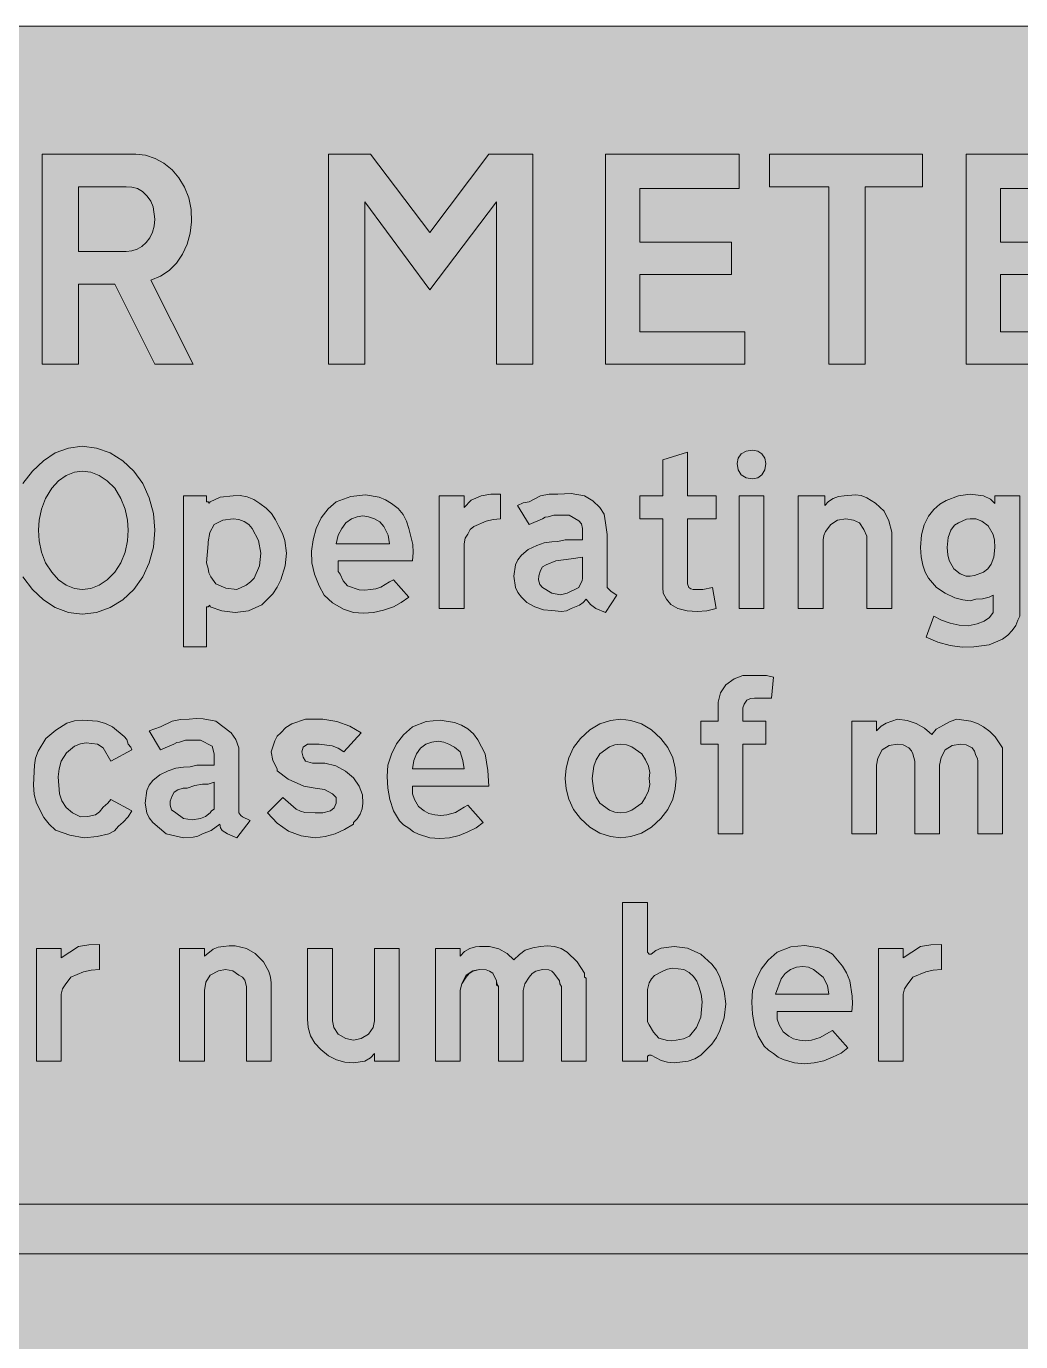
# Model space of a CAD drawing. Header units: metres. Extents: x 10 to 559, y 12 to 260.
# Drawn here: x 117.1 to 210.9, y 135.9 to 259.9 of the extents above; entities that cross this region are included whole.
import ezdxf

# ---------------------------------------------------------------- set-up
doc = ezdxf.new("R2010")
doc.units = ezdxf.units.M
for name, color, linetype, true_color in [('FILL_FIREBRICK_C36B00', 7, 'Continuous', 0xc36b00), ('FILL_WHITE_FFFFFF', 7, 'Continuous', 0xffffff), ('STROKE_WHITE_FFFFFF', 7, 'Continuous', 0xffffff)]:
    doc.layers.add(name, color=color, linetype=linetype, true_color=true_color)

msp = doc.modelspace()

# ---------------------------------------------------------------- hatches: boundary and pattern name
at = {"layer": 'FILL_FIREBRICK_C36B00', "true_color": 0xc36b00}
h = msp.add_hatch(color=7, dxfattribs=at)
h.dxf.hatch_style = 1
h.paths.add_polyline_path([(553.87, 259.79), (555.21, 259.38), (556.42, 258.71), (557.46, 257.76), (558.3, 256.72), (558.92, 255.51), (559.31, 254.17), (559.44, 252.72), (559.44, 18.9), (559.4, 17.71), (559.08, 16.38), (558.41, 15.05), (557.46, 13.86), (556.32, 12.94), (555.08, 12.33), (553.76, 11.99), (552.42, 11.88), (17.46, 11.88), (16.12, 11.99), (14.81, 12.33), (13.56, 12.94), (12.42, 13.86), (11.48, 15.03), (10.8, 16.31), (10.4, 17.63), (10.26, 18.9), (10.26, 252.72), (10.4, 254.07), (10.8, 255.42), (11.48, 256.66), (12.42, 257.76), (13.52, 258.71), (14.76, 259.38), (16.11, 259.79), (17.46, 259.92), (552.42, 259.92), (553.87, 259.79)])
at = {"layer": 'FILL_WHITE_FFFFFF', "true_color": 0xffffff}
h = msp.add_hatch(color=7, dxfattribs=at)
h.dxf.hatch_style = 1
h.paths.add_polyline_path([(127.44, 247.86), (128.37, 247.76), (129.27, 247.47), (130.1, 247.02), (130.86, 246.4), (131.51, 245.64), (132.05, 244.75), (132.44, 243.74), (132.66, 242.64), (132.7, 241.5), (132.58, 240.41), (132.29, 239.38), (131.85, 238.43), (131.28, 237.6), (130.58, 236.89), (129.78, 236.35), (128.88, 235.98), (132.84, 228.06), (129.24, 228.06), (125.46, 235.62), (122.04, 235.62), (122.04, 228.06), (118.62, 228.06), (118.62, 247.86), (127.44, 247.86)])
h.paths.add_polyline_path([(127.07, 238.74), (127.57, 238.9), (128.03, 239.17), (128.43, 239.53), (128.77, 239.98), (129.02, 240.5), (129.18, 241.09), (129.24, 241.74), (129.08, 242.89), (128.86, 243.44), (128.52, 243.9), (128.08, 244.34), (127.6, 244.62), (127.08, 244.76), (126.54, 244.8), (122.04, 244.8), (122.04, 238.68), (126.54, 238.68), (127.07, 238.74)], flags=16)
h = msp.add_hatch(color=7, dxfattribs=at)
h.dxf.hatch_style = 1
h.paths.add_polyline_path([(145.62, 247.86), (149.58, 247.86), (155.16, 240.48), (160.74, 247.86), (164.88, 247.86), (164.88, 228.06), (161.46, 228.06), (161.46, 243.36), (155.16, 235.08), (149.04, 243.36), (149.04, 228.06), (145.62, 228.06), (145.62, 247.86)])
h = msp.add_hatch(color=7, dxfattribs=at)
h.dxf.hatch_style = 1
h.paths.add_polyline_path([(171.72, 247.86), (184.32, 247.86), (184.32, 244.62), (174.96, 244.62), (174.96, 239.58), (183.6, 239.58), (183.6, 236.52), (174.96, 236.52), (174.96, 231.12), (184.86, 231.12), (184.86, 228.06), (171.72, 228.06), (171.72, 247.86)])
h = msp.add_hatch(color=7, dxfattribs=at)
h.dxf.hatch_style = 1
h.paths.add_polyline_path([(201.6, 244.8), (196.2, 244.8), (196.2, 228.06), (192.78, 228.06), (192.78, 244.8), (187.2, 244.8), (187.2, 247.86), (201.6, 247.86), (201.6, 244.8)])
h = msp.add_hatch(color=7, dxfattribs=at)
h.dxf.hatch_style = 1
h.paths.add_polyline_path([(205.74, 247.86), (218.34, 247.86), (218.34, 244.62), (208.98, 244.62), (208.98, 239.58), (217.62, 239.58), (217.62, 236.52), (208.98, 236.52), (208.98, 231.12), (218.88, 231.12), (218.88, 228.06), (205.74, 228.06), (205.74, 247.86)])
h = msp.add_hatch(color=7, dxfattribs=at)
h.dxf.hatch_style = 1
h.paths.add_polyline_path([(125.03, 219.69), (126.22, 218.95), (127.26, 217.98), (128.1, 216.8), (128.72, 215.46), (129.11, 213.98), (129.24, 212.4), (129.11, 210.82), (128.72, 209.34), (128.1, 208), (127.26, 206.82), (126.22, 205.85), (125.03, 205.11), (123.74, 204.64), (122.4, 204.48), (121.09, 204.64), (119.86, 205.11), (118.73, 205.85), (117.72, 206.82), (116.8, 208), (116.19, 209.34), (115.85, 210.82), (115.74, 212.4), (115.85, 213.98), (116.19, 215.46), (116.8, 216.8), (117.72, 217.98), (118.73, 218.95), (119.86, 219.69), (121.09, 220.16), (122.4, 220.32), (123.74, 220.16), (125.03, 219.69)])
h.paths.add_polyline_path([(120.89, 217.58), (120.15, 217.07), (119.52, 216.36), (118.94, 215.39), (118.55, 214.38), (118.33, 213.37), (118.26, 212.4), (118.33, 211.4), (118.55, 210.35), (118.94, 209.34), (119.52, 208.44), (120.15, 207.73), (120.89, 207.23), (121.67, 206.92), (122.4, 206.82), (123.21, 206.92), (124, 207.23), (124.75, 207.73), (125.46, 208.44), (126.04, 209.34), (126.43, 210.35), (126.65, 211.4), (126.72, 212.4), (126.65, 213.37), (126.43, 214.38), (126.04, 215.39), (125.46, 216.36), (124.75, 217.07), (124, 217.58), (123.21, 217.88), (122.4, 217.98), (121.67, 217.88), (120.89, 217.58)], flags=16)
h = msp.add_hatch(color=7, dxfattribs=at)
h.dxf.hatch_style = 1
h.paths.add_polyline_path([(179.59, 207.02), (179.76, 206.88), (180, 206.82), (180.9, 206.82), (181.8, 207), (182.16, 205.02), (181.29, 204.82), (180.36, 204.75), (179.43, 204.82), (178.56, 205.02), (177.88, 205.4), (177.48, 205.92), (177.16, 206.46), (177.12, 207), (177.12, 213.48), (174.96, 213.48), (174.96, 215.64), (177.12, 215.64), (177.12, 219.06), (179.46, 219.78), (179.46, 215.64), (182.16, 215.64), (182.16, 213.48), (179.46, 213.48), (179.46, 207.36), (179.59, 207.02)])
h = msp.add_hatch(color=7, dxfattribs=at)
h.dxf.hatch_style = 1
h.paths.add_polyline_path([(186.74, 218.1), (186.48, 217.64), (186.08, 217.36), (185.58, 217.26), (184.98, 217.36), (184.52, 217.64), (184.24, 218.1), (184.14, 218.7), (184.24, 219.2), (184.52, 219.6), (184.98, 219.86), (185.58, 219.96), (186.08, 219.86), (186.48, 219.6), (186.74, 219.2), (186.84, 218.7), (186.74, 218.1)])
h = msp.add_hatch(color=7, dxfattribs=at)
h.dxf.hatch_style = 1
h.paths.add_polyline_path([(159.07, 215.24), (160.02, 215.64), (160.92, 215.8), (161.82, 215.82), (161.82, 213.48), (161.15, 213.42), (160.49, 213.26), (159.3, 212.76), (158.96, 212.47), (158.76, 212.04), (158.51, 211.66), (158.4, 211.14), (158.4, 205.02), (156.06, 205.02), (156.06, 215.64), (158.4, 215.64), (158.4, 214.56), (159.07, 215.24)])
h = msp.add_hatch(color=7, dxfattribs=at)
h.dxf.hatch_style = 1
h.paths.add_polyline_path([(163.98, 214.99), (164.52, 215.1), (165.6, 215.64), (166.41, 215.8), (167.22, 215.82), (168.48, 215.87), (169.74, 215.64), (170.53, 215.17), (171.18, 214.56), (171.59, 213.91), (171.72, 213.12), (171.88, 212.02), (171.9, 210.78), (171.9, 207.36), (171.9, 207), (172.26, 206.64), (172.8, 206.28), (171.72, 204.66), (170.82, 205.02), (170.3, 205.4), (169.92, 205.92), (169.62, 205.58), (169.27, 205.34), (168.48, 205.02), (168.05, 204.81), (167.58, 204.73), (166.68, 204.84), (165.87, 204.89), (165.06, 205.2), (164.3, 205.58), (163.8, 206.1), (163.46, 206.54), (163.24, 207.02), (163.08, 208.08), (163.24, 209.14), (163.46, 209.62), (163.8, 210.06), (164.45, 210.58), (165.24, 210.96), (165.96, 211.21), (166.68, 211.32), (167.24, 211.34), (167.94, 211.5), (169.56, 211.5), (169.56, 212.04), (169.56, 212.58), (169.45, 213.01), (169.2, 213.3), (168.3, 213.84), (166.86, 213.84), (166.32, 213.66), (166.05, 213.64), (165.78, 213.48), (164.52, 212.94), (163.44, 214.74), (163.98, 214.99)])
h.paths.add_polyline_path([(168.12, 206.46), (169.2, 207), (169.38, 207.36), (169.54, 207.63), (169.56, 207.9), (169.56, 209.88), (168.48, 209.7), (167.04, 209.52), (166.14, 209.16), (165.8, 208.96), (165.6, 208.62), (165.44, 208.1), (165.42, 207.72), (165.53, 207.29), (165.78, 207), (166.68, 206.46), (167.47, 206.33), (168.12, 206.46)], flags=16)
h = msp.add_hatch(color=7, dxfattribs=at)
h.dxf.hatch_style = 1
h.paths.add_polyline_path([(210.78, 204.3), (210.6, 203.94), (210.4, 203.42), (210.08, 202.94), (209.65, 202.51), (209.14, 202.14), (207.89, 201.61), (206.46, 201.42), (205.35, 201.38), (204.21, 201.53), (203.07, 201.85), (201.96, 202.32), (202.68, 204.3), (203.41, 203.93), (204.23, 203.65), (205.08, 203.46), (205.92, 203.4), (206.77, 203.57), (207.43, 203.83), (207.92, 204.18), (208.26, 204.66), (208.26, 204.77), (208.26, 204.84), (208.26, 205.2), (208.26, 206.28), (207.9, 206.1), (207.27, 205.94), (206.64, 205.92), (206.1, 205.74), (205.4, 205.83), (204.66, 206.04), (203.76, 206.46), (202.94, 207.01), (202.18, 207.88), (201.88, 208.45), (201.63, 209.12), (201.48, 209.89), (201.42, 210.78), (201.52, 211.96), (201.78, 212.93), (202.18, 213.73), (202.68, 214.36), (203.25, 214.85), (203.85, 215.21), (205.02, 215.64), (206.1, 215.82), (207.36, 215.64), (208.03, 215.35), (208.44, 214.92), (208.44, 215.64), (210.78, 215.64), (210.78, 204.3)])
h.paths.add_polyline_path([(205.02, 213.12), (204.62, 212.88), (204.28, 212.42), (204.03, 211.73), (203.94, 210.78), (203.99, 210.1), (204.12, 209.55), (204.57, 208.76), (205.15, 208.3), (205.74, 208.08), (206.1, 208.08), (206.53, 208.13), (207.36, 208.44), (207.76, 208.76), (208.1, 209.21), (208.35, 209.86), (208.44, 210.78), (208.39, 211.46), (208.26, 212.01), (207.81, 212.81), (207.22, 213.26), (206.64, 213.48), (206.1, 213.48), (205.76, 213.44), (205.02, 213.12)], flags=16)
h = msp.add_hatch(color=7, dxfattribs=at)
h.dxf.hatch_style = 1
h.paths.add_polyline_path([(136.62, 215.64), (137.29, 215.68), (137.95, 215.55), (138.57, 215.29), (139.14, 214.92), (139.75, 214.48), (140.24, 213.98), (140.63, 213.4), (140.94, 212.76), (141.28, 212.09), (141.5, 211.43), (141.66, 210.24), (141.53, 209.05), (141.12, 207.72), (140.79, 207.05), (140.36, 206.42), (139.32, 205.38), (138.06, 204.82), (136.8, 204.66), (135.56, 204.8), (134.46, 205.2), (134.44, 205.34), (134.28, 205.2), (134.1, 205.2), (134.1, 201.42), (131.94, 201.42), (131.94, 215.64), (134.1, 215.64), (134.1, 215.1), (134.28, 215.1), (134.37, 214.97), (134.46, 215.1), (135.41, 215.51), (136.62, 215.64)])
h.paths.add_polyline_path([(134.28, 211.32), (134.28, 211.14), (134.1, 209.34), (134.28, 208.8), (134.34, 208.4), (134.51, 208.01), (135, 207.36), (135.92, 206.96), (136.98, 206.82), (137.86, 207.23), (138.27, 207.53), (138.6, 207.9), (139.1, 209.04), (139.25, 210.24), (139.03, 211.44), (138.42, 212.58), (138.09, 212.95), (137.66, 213.23), (137.15, 213.42), (136.62, 213.48), (135.65, 213.35), (134.82, 212.94), (134.42, 212.2), (134.28, 211.32)], flags=16)
h = msp.add_hatch(color=7, dxfattribs=at)
h.dxf.hatch_style = 1
h.paths.add_polyline_path([(145.98, 205.56), (145.22, 206.3), (144.72, 207.18), (144.28, 208.26), (144.05, 209.34), (144.01, 210.42), (144.18, 211.5), (144.44, 212.57), (144.92, 213.57), (145.57, 214.44), (146.34, 215.1), (147.71, 215.6), (149.09, 215.75), (150.39, 215.53), (151, 215.27), (151.56, 214.92), (152.17, 214.45), (152.64, 213.89), (152.98, 213.25), (153.18, 212.58), (153.56, 211.05), (153.61, 210.3), (153.54, 209.52), (146.52, 209.52), (146.52, 209.16), (146.52, 208.8), (146.54, 208.53), (146.7, 208.26), (146.99, 207.65), (147.42, 207.18), (148.5, 206.8), (149.04, 206.75), (149.58, 206.82), (150.09, 206.88), (150.55, 207.05), (151.38, 207.54), (151.74, 207.72), (153.18, 206.1), (152.46, 205.58), (151.74, 205.2), (150.8, 204.86), (149.85, 204.66), (148.91, 204.59), (147.96, 204.66), (147.04, 204.98), (145.98, 205.56)])
h.paths.add_polyline_path([(151.25, 211.95), (150.84, 212.76), (150.46, 213.19), (149.94, 213.48), (149.4, 213.68), (148.86, 213.75), (148.32, 213.68), (147.78, 213.48), (147.26, 213.1), (146.88, 212.58), (146.54, 211.93), (146.34, 211.14), (151.38, 211.14), (151.25, 211.95)], flags=16)
h = msp.add_hatch(color=7, dxfattribs=at)
h.dxf.hatch_style = 1
h.paths.add_polyline_path([(186.66, 215.64), (186.66, 205.02), (184.32, 205.02), (184.32, 215.64), (186.66, 215.64)])
h = msp.add_hatch(color=7, dxfattribs=at)
h.dxf.hatch_style = 1
h.paths.add_polyline_path([(193.61, 213.35), (192.96, 212.94), (192.46, 212.29), (192.3, 211.9), (192.24, 211.5), (192.24, 205.02), (189.9, 205.02), (189.9, 215.64), (192.42, 215.64), (192.42, 214.74), (192.75, 215.11), (193.18, 215.39), (193.69, 215.58), (194.22, 215.64), (195.3, 215.75), (195.84, 215.67), (196.38, 215.46), (197.19, 214.97), (198, 214.2), (198.43, 213.28), (198.72, 212.22), (198.72, 205.02), (196.38, 205.02), (196.38, 211.86), (196.09, 212.49), (195.66, 213.12), (195.1, 213.37), (194.4, 213.48), (193.61, 213.35)])
h = msp.add_hatch(color=7, dxfattribs=at)
h.dxf.hatch_style = 1
h.paths.add_polyline_path([(184.68, 183.78), (182.34, 183.78), (182.34, 192.24), (180.72, 192.24), (180.72, 194.4), (182.34, 194.4), (182.34, 196.2), (182.57, 197.08), (183.06, 197.82), (183.87, 198.4), (184.68, 198.72), (186.12, 198.72), (186.91, 198.7), (187.56, 198.54), (187.38, 196.56), (185.94, 196.56), (185.76, 196.56), (185.4, 196.54), (185.04, 196.38), (184.79, 196.02), (184.68, 195.66), (184.68, 194.4), (186.84, 194.4), (186.84, 192.24), (184.68, 192.24), (184.68, 183.78)])
h = msp.add_hatch(color=7, dxfattribs=at)
h.dxf.hatch_style = 1
h.paths.add_polyline_path([(122.94, 185.42), (123.66, 185.58), (124.02, 185.87), (124.38, 186.3), (124.81, 186.66), (125.1, 187.02), (127.08, 185.94), (126.72, 185.4), (126.27, 184.88), (125.82, 184.5), (125.44, 184.07), (124.92, 183.78), (123.82, 183.53), (122.58, 183.42), (121.23, 183.65), (119.88, 184.14), (119.27, 184.71), (118.78, 185.33), (118.08, 186.66), (117.87, 187.5), (117.79, 188.39), (117.9, 190.26), (117.99, 190.93), (118.24, 191.59), (118.98, 192.78), (119.9, 193.57), (120.96, 194.22), (121.66, 194.43), (122.4, 194.51), (123.84, 194.4), (124.59, 194.2), (125.24, 193.88), (126.36, 192.96), (126.61, 192.67), (126.72, 192.24), (126.97, 191.97), (127.08, 191.7), (125.1, 190.62), (124.38, 191.88), (123.84, 192.24), (122.76, 192.35), (122.22, 192.27), (121.68, 192.06), (120.92, 191.41), (120.42, 190.62), (120.21, 189.91), (120.13, 189.16), (120.24, 187.56), (120.47, 186.89), (120.89, 186.28), (121.48, 185.76), (122.22, 185.4), (122.94, 185.42)])
h = msp.add_hatch(color=7, dxfattribs=at)
h.dxf.hatch_style = 1
h.paths.add_polyline_path([(129.78, 193.86), (130.86, 194.4), (131.67, 194.56), (132.48, 194.58), (133.15, 194.65), (133.81, 194.63), (135, 194.4), (136.44, 193.32), (136.87, 192.67), (137.16, 191.88), (137.16, 189.54), (137.16, 186.12), (137.16, 185.76), (137.34, 185.51), (137.52, 185.4), (138.24, 185.04), (136.98, 183.42), (136.08, 183.78), (135.58, 184.1), (135.42, 184.34), (135.36, 184.68), (134.55, 184.1), (133.74, 183.78), (133.31, 183.57), (132.84, 183.47), (131.94, 183.42), (130.32, 183.78), (129.06, 184.86), (128.72, 185.29), (128.5, 185.76), (128.34, 186.66), (128.5, 187.88), (128.72, 188.38), (129.06, 188.82), (129.71, 189.34), (130.5, 189.72), (131.22, 189.97), (131.94, 190.08), (132.57, 190.1), (133.2, 190.26), (134.82, 190.26), (134.82, 190.8), (134.82, 191.34), (134.64, 192.06), (133.56, 192.6), (132.12, 192.6), (131.58, 192.42), (131.31, 192.4), (131.04, 192.24), (129.78, 191.7), (128.7, 193.5), (129.78, 193.86)])
h.paths.add_polyline_path([(133.56, 185.22), (134.01, 185.42), (134.46, 185.76), (134.57, 185.94), (134.82, 186.12), (134.82, 186.66), (134.82, 188.64), (134.28, 188.48), (133.74, 188.46), (133.02, 188.35), (132.3, 188.1), (131.92, 188.08), (131.4, 187.92), (131.06, 187.72), (130.86, 187.38), (130.7, 186.86), (130.68, 186.48), (130.82, 186.05), (131.22, 185.76), (131.94, 185.22), (132.75, 185.09), (133.56, 185.22)], flags=16)
h = msp.add_hatch(color=7, dxfattribs=at)
h.dxf.hatch_style = 1
h.paths.add_polyline_path([(144.09, 190.46), (144.72, 190.44), (145.26, 190.44), (146.3, 190.18), (147.22, 189.7), (147.97, 189.05), (148.5, 188.28), (148.82, 187.47), (148.86, 186.66), (148.8, 186.13), (148.61, 185.63), (148.33, 185.19), (147.96, 184.86), (147.96, 184.68), (147.12, 184.18), (146.23, 183.78), (145.3, 183.52), (144.36, 183.42), (143.05, 183.58), (141.84, 184.05), (140.77, 184.79), (139.86, 185.76), (141.3, 187.2), (142.56, 186.12), (142.97, 185.91), (143.39, 185.81), (144.36, 185.76), (145.08, 185.76), (145.8, 185.94), (146.14, 186.23), (146.34, 186.66), (146.34, 187.2), (145.98, 187.56), (145.24, 187.97), (144.36, 188.1), (143.28, 188.28), (141.82, 188.93), (140.76, 189.72), (140.76, 189.9), (140.36, 190.71), (140.22, 191.52), (140.54, 192.56), (140.78, 192.99), (141.12, 193.32), (141.59, 193.8), (142.16, 194.15), (143.46, 194.58), (143.82, 194.58), (145.09, 194.59), (146.39, 194.36), (147.62, 193.92), (148.68, 193.32), (147.06, 191.52), (146.52, 191.86), (145.96, 192.08), (144.72, 192.24), (143.64, 192.24), (143.24, 191.95), (143.1, 191.52), (143.21, 191), (143.46, 190.62), (144.09, 190.46)])
h = msp.add_hatch(color=7, dxfattribs=at)
h.dxf.hatch_style = 1
h.paths.add_polyline_path([(153.54, 187.56), (153.72, 187.02), (154.1, 186.35), (154.62, 185.94), (155.08, 185.71), (155.63, 185.56), (156.21, 185.51), (156.78, 185.58), (157.59, 185.81), (158.4, 186.3), (158.76, 186.48), (160.2, 184.86), (159.55, 184.34), (158.76, 183.96), (157.92, 183.62), (157.03, 183.42), (156.1, 183.35), (155.16, 183.42), (154.1, 183.74), (153.62, 183.98), (153.18, 184.32), (152.7, 184.62), (152.32, 185), (151.74, 185.94), (151.4, 187.02), (151.2, 188.1), (151.13, 189.18), (151.2, 190.26), (151.54, 191.3), (152.03, 192.26), (152.69, 193.12), (153.54, 193.86), (154.81, 194.36), (156.15, 194.51), (157.49, 194.29), (158.14, 194.03), (158.76, 193.68), (159.27, 193.21), (159.7, 192.65), (160.38, 191.34), (160.63, 189.74), (160.74, 188.28), (153.54, 188.28), (153.54, 188.21), (153.54, 188.1), (153.54, 187.92), (153.54, 187.56)])
h.paths.add_polyline_path([(158.29, 190.71), (158.04, 191.52), (157.5, 191.95), (156.96, 192.24), (156.5, 192.44), (155.95, 192.51), (155.37, 192.44), (154.8, 192.24), (154.28, 191.86), (153.9, 191.34), (153.65, 190.69), (153.54, 189.9), (158.4, 189.9), (158.29, 190.71)], flags=16)
h = msp.add_hatch(color=7, dxfattribs=at)
h.dxf.hatch_style = 1
h.paths.add_polyline_path([(168.26, 190.96), (168.7, 191.91), (169.38, 192.78), (170.25, 193.59), (171.2, 194.15), (172.19, 194.48), (173.16, 194.58), (174.13, 194.48), (175.12, 194.15), (176.07, 193.59), (176.94, 192.78), (177.62, 191.91), (178.07, 190.96), (178.31, 189.97), (178.38, 189), (178.31, 188.03), (178.07, 187.04), (177.62, 186.09), (176.94, 185.22), (176.07, 184.41), (175.12, 183.85), (174.13, 183.52), (173.16, 183.42), (172.19, 183.52), (171.2, 183.85), (170.25, 184.41), (169.38, 185.22), (168.7, 186.09), (168.26, 187.04), (168.01, 188.03), (167.94, 189), (168.01, 189.97), (168.26, 190.96)])
h.paths.add_polyline_path([(172.1, 191.99), (171.18, 191.34), (170.84, 190.77), (170.62, 190.17), (170.46, 189), (170.62, 187.83), (170.84, 187.23), (171.18, 186.66), (172.1, 186.01), (172.62, 185.82), (173.16, 185.76), (173.7, 185.82), (174.22, 186.01), (175.14, 186.66), (175.51, 187.23), (175.77, 187.83), (175.9, 188.43), (175.86, 189), (175.9, 189.57), (175.77, 190.17), (175.51, 190.77), (175.14, 191.34), (174.22, 191.99), (173.7, 192.18), (173.16, 192.24), (172.62, 192.18), (172.1, 191.99)], flags=16)
h = msp.add_hatch(color=7, dxfattribs=at)
h.dxf.hatch_style = 1
h.paths.add_polyline_path([(197.28, 193.5), (197.73, 193.93), (198.18, 194.22), (199.26, 194.58), (200.17, 194.48), (201.02, 194.2), (201.79, 193.74), (202.5, 193.14), (202.9, 193.66), (203.58, 194.04), (204.21, 194.38), (204.84, 194.58), (206.17, 194.42), (206.79, 194.2), (207.36, 193.86), (207.97, 193.42), (208.46, 192.94), (209.16, 191.88), (209.16, 191.52), (209.16, 183.78), (206.82, 183.78), (206.82, 190.62), (206.8, 190.89), (206.64, 191.16), (206.53, 191.59), (206.28, 191.88), (205.74, 192.19), (205.2, 192.24), (204.41, 192.1), (203.76, 191.7), (203.36, 190.98), (203.22, 190.26), (203.22, 183.78), (200.88, 183.78), (200.88, 190.62), (200.7, 191.34), (200.59, 191.61), (200.34, 191.88), (199.8, 192.19), (199.26, 192.24), (198.47, 192.1), (197.82, 191.7), (197.41, 190.91), (197.28, 190.26), (197.28, 183.78), (194.94, 183.78), (194.94, 194.4), (197.28, 194.4), (197.28, 193.5)])
h = msp.add_hatch(color=7, dxfattribs=at)
h.dxf.hatch_style = 1
h.paths.add_polyline_path([(178.2, 173.16), (179.46, 173), (180.72, 172.44), (181.75, 171.5), (182.19, 170.92), (182.52, 170.28), (182.92, 168.95), (183.06, 167.76), (182.92, 166.43), (182.52, 165.24), (182.19, 164.57), (181.75, 163.94), (180.72, 162.9), (180.15, 162.56), (179.53, 162.34), (178.2, 162.18), (177.56, 162.24), (176.98, 162.41), (176.04, 162.9), (175.86, 162.9), (175.7, 162.81), (175.68, 162.72), (175.68, 162.36), (173.34, 162.36), (173.34, 177.3), (175.68, 177.3), (175.68, 172.62), (175.86, 172.44), (176.04, 172.44), (176.48, 172.78), (176.98, 173), (178.2, 173.16)])
h.paths.add_polyline_path([(179.64, 164.7), (180.31, 165.53), (180.72, 166.5), (180.83, 167.94), (180.75, 168.68), (180.54, 169.38), (180.34, 169.89), (180.02, 170.33), (179.6, 170.7), (179.1, 171), (178.04, 171.11), (177.56, 171.03), (177.12, 170.82), (176.35, 170.42), (176.06, 170.11), (175.86, 169.74), (175.7, 169.11), (175.68, 168.48), (175.68, 166.86), (175.68, 166.32), (175.7, 166.05), (175.86, 165.78), (176.24, 165.08), (176.76, 164.52), (177.57, 164.3), (177.97, 164.27), (178.38, 164.34), (179.08, 164.45), (179.64, 164.7)], flags=16)
h = msp.add_hatch(color=7, dxfattribs=at)
h.dxf.hatch_style = 1
h.paths.add_polyline_path([(122.04, 173.16), (123.03, 173.32), (124.02, 173.34), (124.02, 171), (123.24, 170.94), (122.53, 170.77), (121.32, 170.28), (120.78, 169.56), (120.53, 169.18), (120.42, 168.66), (120.42, 162.36), (118.08, 162.36), (118.08, 172.98), (120.42, 172.98), (120.42, 172.08), (122.04, 173.16)])
h = msp.add_hatch(color=7, dxfattribs=at)
h.dxf.hatch_style = 1
h.paths.add_polyline_path([(135.25, 170.87), (134.46, 170.46), (134.05, 169.81), (133.92, 169.02), (133.92, 162.36), (131.58, 162.36), (131.58, 172.98), (133.92, 172.98), (133.92, 172.26), (134.75, 172.91), (135.21, 173.1), (135.72, 173.16), (136.26, 173.23), (136.8, 173.21), (137.88, 172.98), (138.69, 172.49), (139.5, 171.72), (139.99, 170.8), (140.16, 170.28), (140.22, 169.74), (140.22, 162.36), (137.88, 162.36), (137.88, 169.38), (137.72, 169.99), (137.5, 170.27), (137.16, 170.46), (136.6, 170.87), (135.9, 171), (135.25, 170.87)])
h = msp.add_hatch(color=7, dxfattribs=at)
h.dxf.hatch_style = 1
h.paths.add_polyline_path([(147.15, 162.25), (146.36, 162.47), (145.61, 162.86), (144.9, 163.44), (144.32, 164.04), (143.93, 164.75), (143.71, 165.52), (143.64, 166.32), (143.64, 172.98), (145.98, 172.98), (145.98, 166.14), (146.12, 165.51), (146.52, 164.88), (147.24, 164.48), (147.96, 164.34), (148.68, 164.48), (149.4, 164.88), (149.81, 165.51), (149.94, 166.14), (149.94, 172.98), (152.28, 172.98), (152.28, 162.36), (149.94, 162.36), (149.94, 163.08), (149.56, 162.65), (149.04, 162.36), (147.96, 162.18), (147.15, 162.25)])
h = msp.add_hatch(color=7, dxfattribs=at)
h.dxf.hatch_style = 1
h.paths.add_polyline_path([(158.04, 172.26), (158.42, 172.69), (158.94, 172.98), (159.46, 173.14), (159.84, 173.16), (160.78, 173.17), (161.66, 172.94), (162.45, 172.5), (163.08, 171.9), (163.62, 172.42), (164.16, 172.8), (164.88, 173.05), (165.6, 173.16), (166.27, 173.23), (166.93, 173.16), (167.55, 172.96), (168.12, 172.62), (169.06, 171.7), (169.74, 170.64), (169.74, 170.28), (169.9, 170.17), (169.92, 169.92), (169.92, 162.36), (167.58, 162.36), (167.58, 169.38), (167.42, 169.65), (167.4, 169.92), (166.86, 170.64), (166.67, 170.85), (166.39, 170.96), (165.78, 171), (165.15, 170.84), (164.82, 170.62), (164.52, 170.28), (164.11, 169.65), (163.98, 169.02), (163.98, 162.36), (161.64, 162.36), (161.64, 169.38), (161.48, 169.65), (161.46, 169.92), (161.1, 170.64), (160.8, 170.85), (160.47, 170.96), (159.84, 171), (159.21, 170.84), (158.88, 170.62), (158.58, 170.28), (158.17, 169.65), (158.04, 169.02), (158.04, 162.36), (155.7, 162.36), (155.7, 172.98), (158.04, 172.98), (158.04, 172.26)])
h = msp.add_hatch(color=7, dxfattribs=at)
h.dxf.hatch_style = 1
h.paths.add_polyline_path([(158.04, 172.26), (158.42, 172.69), (158.94, 172.98), (159.46, 173.14), (159.84, 173.16), (160.78, 173.17), (161.66, 172.94), (162.45, 172.5), (163.08, 171.9), (163.62, 172.42), (164.16, 172.8), (164.88, 173.05), (165.6, 173.16), (166.27, 173.23), (166.93, 173.16), (167.55, 172.96), (168.12, 172.62), (169.06, 171.7), (169.74, 170.64), (169.74, 170.28), (169.9, 170.17), (169.92, 169.92), (169.92, 162.36), (167.58, 162.36), (167.58, 169.38), (167.42, 169.65), (167.4, 169.92), (166.86, 170.64), (166.67, 170.85), (166.39, 170.96), (165.78, 171), (165.15, 170.84), (164.82, 170.62), (164.52, 170.28), (164.11, 169.65), (163.98, 169.02), (163.98, 162.36), (161.64, 162.36), (161.64, 169.38), (161.46, 169.56), (161.46, 169.74), (161.46, 169.92), (161.1, 170.64), (160.8, 170.85), (160.47, 170.96), (159.84, 171), (159.21, 170.87), (158.58, 170.46), (158.17, 169.67), (158.04, 169.02), (158.04, 162.36), (155.7, 162.36), (155.7, 172.98), (158.04, 172.98), (158.04, 172.26)])
h = msp.add_hatch(color=7, dxfattribs=at)
h.dxf.hatch_style = 1
h.paths.add_polyline_path([(188.1, 165.78), (188.48, 165.11), (189, 164.7), (189.46, 164.47), (190.01, 164.32), (190.59, 164.27), (191.16, 164.34), (191.97, 164.57), (192.78, 165.06), (193.14, 165.24), (194.58, 163.62), (193.93, 163.1), (193.14, 162.72), (192.3, 162.38), (191.41, 162.18), (190.48, 162.11), (189.54, 162.18), (188.48, 162.5), (188, 162.74), (187.56, 163.08), (187.08, 163.38), (186.7, 163.76), (186.12, 164.7), (185.78, 165.7), (185.58, 166.79), (185.51, 167.91), (185.58, 169.02), (185.92, 170.06), (186.41, 171.02), (187.07, 171.88), (187.92, 172.62), (189.19, 173.12), (190.53, 173.27), (191.87, 173.05), (192.52, 172.79), (193.14, 172.44), (194.08, 171.32), (194.46, 170.67), (194.76, 169.92), (194.99, 168.48), (195.01, 167.74), (194.94, 167.04), (187.92, 167.04), (187.92, 166.97), (187.92, 166.86), (187.92, 166.79), (187.92, 166.68), (187.92, 166.32), (188.1, 165.78)])
h.paths.add_polyline_path([(192.65, 169.47), (192.24, 170.28), (191.34, 171), (190.88, 171.2), (190.33, 171.27), (189.75, 171.2), (189.18, 171), (188.66, 170.62), (188.28, 170.1), (187.74, 168.66), (192.78, 168.66), (192.65, 169.47)], flags=16)
h = msp.add_hatch(color=7, dxfattribs=at)
h.dxf.hatch_style = 1
h.paths.add_polyline_path([(201.42, 173.16), (202.41, 173.32), (203.4, 173.34), (203.4, 171), (202.62, 170.94), (201.92, 170.77), (200.7, 170.28), (200.16, 169.56), (199.91, 169.18), (199.8, 168.66), (199.8, 162.36), (197.46, 162.36), (197.46, 172.98), (199.8, 172.98), (199.8, 172.08), (201.42, 173.16)])
h = msp.add_hatch(color=7, dxfattribs=at)
h.dxf.hatch_style = 1
h.paths.add_polyline_path([(77.58, 139.32), (70.56, 139.32), (63.54, 146.52), (70.56, 153.54), (77.58, 153.54), (72.9, 148.86), (506.34, 148.86), (506.34, 144.18), (72.9, 144.18), (77.58, 139.32)])

# ---------------------------------------------------------------- linework, layer by layer
at = {"layer": 'FILL_FIREBRICK_C36B00', "lineweight": 0, "true_color": 0xc36b00}
msp.add_lwpolyline([(552.42, 11.88), (17.46, 11.88), (16.12, 11.99), (14.81, 12.33), (13.56, 12.94), (12.42, 13.86), (11.48, 15.03), (10.8, 16.31), (10.4, 17.63), (10.26, 18.9), (10.26, 252.72), (10.4, 254.07), (10.8, 255.42), (11.48, 256.66), (12.42, 257.76), (13.52, 258.71), (14.76, 259.38), (16.11, 259.79), (17.46, 259.92), (552.42, 259.92)], dxfattribs=at)
at = {"layer": 'FILL_WHITE_FFFFFF', "lineweight": 0, "true_color": 0xffffff}
for points in [[(127.44, 247.86), (128.37, 247.76), (129.27, 247.47), (130.1, 247.02), (130.86, 246.4), (131.51, 245.64), (132.05, 244.75), (132.44, 243.74), (132.66, 242.64), (132.7, 241.5), (132.58, 240.41), (132.29, 239.38), (131.85, 238.43), (131.28, 237.6), (130.58, 236.89), (129.78, 236.35), (128.88, 235.98), (132.84, 228.06), (129.24, 228.06), (125.46, 235.62), (122.04, 235.62), (122.04, 228.06), (118.62, 228.06), (118.62, 247.86)], [(145.62, 247.86), (149.58, 247.86), (155.16, 240.48), (160.74, 247.86), (164.88, 247.86), (164.88, 228.06), (161.46, 228.06), (161.46, 243.36), (155.16, 235.08), (149.04, 243.36), (149.04, 228.06), (145.62, 228.06)], [(171.72, 247.86), (184.32, 247.86), (184.32, 244.62), (174.96, 244.62), (174.96, 239.58), (183.6, 239.58), (183.6, 236.52), (174.96, 236.52), (174.96, 231.12), (184.86, 231.12), (184.86, 228.06), (171.72, 228.06)], [(201.6, 244.8), (196.2, 244.8), (196.2, 228.06), (192.78, 228.06), (192.78, 244.8), (187.2, 244.8), (187.2, 247.86), (201.6, 247.86)], [(205.74, 247.86), (218.34, 247.86), (218.34, 244.62), (208.98, 244.62), (208.98, 239.58), (217.62, 239.58), (217.62, 236.52), (208.98, 236.52), (208.98, 231.12), (218.88, 231.12), (218.88, 228.06), (205.74, 228.06)], [(127.07, 238.74), (127.57, 238.9), (128.03, 239.17), (128.43, 239.53), (128.77, 239.98), (129.02, 240.5), (129.18, 241.09), (129.24, 241.74), (129.08, 242.89), (128.86, 243.44), (128.52, 243.9), (128.08, 244.34), (127.6, 244.62), (127.08, 244.76), (126.54, 244.8), (122.04, 244.8), (122.04, 238.68), (126.54, 238.68)], [(179.59, 207.02), (179.76, 206.88), (180, 206.82), (180.9, 206.82), (181.8, 207), (182.16, 205.02), (181.29, 204.82), (180.36, 204.75), (179.43, 204.82), (178.56, 205.02), (177.88, 205.4), (177.48, 205.92), (177.16, 206.46), (177.12, 207), (177.12, 213.48), (174.96, 213.48), (174.96, 215.64), (177.12, 215.64), (177.12, 219.06), (179.46, 219.78), (179.46, 215.64), (182.16, 215.64), (182.16, 213.48), (179.46, 213.48), (179.46, 207.36)], [(186.74, 218.1), (186.48, 217.64), (186.08, 217.36), (185.58, 217.26), (184.98, 217.36), (184.52, 217.64), (184.24, 218.1), (184.14, 218.7), (184.24, 219.2), (184.52, 219.6), (184.98, 219.86), (185.58, 219.96), (186.08, 219.86), (186.48, 219.6), (186.74, 219.2), (186.84, 218.7)], [(120.89, 217.58), (120.15, 217.07), (119.52, 216.36), (118.94, 215.39), (118.55, 214.38), (118.33, 213.37), (118.26, 212.4), (118.33, 211.4), (118.55, 210.35), (118.94, 209.34), (119.52, 208.44), (120.15, 207.73), (120.89, 207.23), (121.67, 206.92), (122.4, 206.82), (123.21, 206.92), (124, 207.23), (124.75, 207.73), (125.46, 208.44), (126.04, 209.34), (126.43, 210.35), (126.65, 211.4), (126.72, 212.4), (126.65, 213.37), (126.43, 214.38), (126.04, 215.39), (125.46, 216.36), (124.75, 217.07), (124, 217.58), (123.21, 217.88), (122.4, 217.98), (121.67, 217.88)], [(159.07, 215.24), (160.02, 215.64), (160.92, 215.8), (161.82, 215.82), (161.82, 213.48), (161.15, 213.42), (160.49, 213.26), (159.3, 212.76), (158.96, 212.47), (158.76, 212.04), (158.51, 211.66), (158.4, 211.14), (158.4, 205.02), (156.06, 205.02), (156.06, 215.64), (158.4, 215.64), (158.4, 214.56)], [(163.98, 214.99), (164.52, 215.1), (165.6, 215.64), (166.41, 215.8), (167.22, 215.82), (168.48, 215.87), (169.74, 215.64), (170.53, 215.17), (171.18, 214.56), (171.59, 213.91), (171.72, 213.12), (171.88, 212.02), (171.9, 210.78), (171.9, 207.36), (171.9, 207), (172.26, 206.64), (172.8, 206.28), (171.72, 204.66), (170.82, 205.02), (170.3, 205.4), (169.92, 205.92), (169.62, 205.58), (169.27, 205.34), (168.48, 205.02), (168.05, 204.81), (167.58, 204.73), (166.68, 204.84), (165.87, 204.89), (165.06, 205.2), (164.3, 205.58), (163.8, 206.1), (163.46, 206.54), (163.24, 207.02), (163.08, 208.08), (163.24, 209.14), (163.46, 209.62), (163.8, 210.06), (164.45, 210.58), (165.24, 210.96), (165.96, 211.21), (166.68, 211.32), (167.24, 211.34), (167.94, 211.5), (169.56, 211.5), (169.56, 212.04), (169.56, 212.58), (169.45, 213.01), (169.2, 213.3), (168.3, 213.84), (166.86, 213.84), (166.32, 213.66), (166.05, 213.64), (165.78, 213.48), (164.52, 212.94), (163.44, 214.74)], [(210.78, 204.3), (210.6, 203.94), (210.4, 203.42), (210.08, 202.94), (209.65, 202.51), (209.14, 202.14), (207.89, 201.61), (206.46, 201.42), (205.35, 201.38), (204.21, 201.53), (203.07, 201.85), (201.96, 202.32), (202.68, 204.3), (203.41, 203.93), (204.23, 203.65), (205.08, 203.46), (205.92, 203.4), (206.77, 203.57), (207.43, 203.83), (207.92, 204.18), (208.26, 204.66), (208.26, 204.77), (208.26, 204.84), (208.26, 205.2), (208.26, 206.28), (207.9, 206.1), (207.27, 205.94), (206.64, 205.92), (206.1, 205.74), (205.4, 205.83), (204.66, 206.04), (203.76, 206.46), (202.94, 207.01), (202.18, 207.88), (201.88, 208.45), (201.63, 209.12), (201.48, 209.89), (201.42, 210.78), (201.52, 211.96), (201.78, 212.93), (202.18, 213.73), (202.68, 214.36), (203.25, 214.85), (203.85, 215.21), (205.02, 215.64), (206.1, 215.82), (207.36, 215.64), (208.03, 215.35), (208.44, 214.92), (208.44, 215.64), (210.78, 215.64)], [(136.62, 215.64), (137.29, 215.68), (137.95, 215.55), (138.57, 215.29), (139.14, 214.92), (139.75, 214.48), (140.24, 213.98), (140.63, 213.4), (140.94, 212.76), (141.28, 212.09), (141.5, 211.43), (141.66, 210.24), (141.53, 209.05), (141.12, 207.72), (140.79, 207.05), (140.36, 206.42), (139.32, 205.38), (138.06, 204.82), (136.8, 204.66), (135.56, 204.8), (134.46, 205.2), (134.44, 205.34), (134.28, 205.2), (134.1, 205.2), (134.1, 201.42), (131.94, 201.42), (131.94, 215.64), (134.1, 215.64), (134.1, 215.1), (134.28, 215.1), (134.37, 214.97), (134.46, 215.1), (135.41, 215.51)], [(145.98, 205.56), (145.22, 206.3), (144.72, 207.18), (144.28, 208.26), (144.05, 209.34), (144.01, 210.42), (144.18, 211.5), (144.44, 212.57), (144.92, 213.57), (145.57, 214.44), (146.34, 215.1), (147.71, 215.6), (149.09, 215.75), (150.39, 215.53), (151, 215.27), (151.56, 214.92), (152.17, 214.45), (152.64, 213.89), (152.98, 213.25), (153.18, 212.58), (153.56, 211.05), (153.61, 210.3), (153.54, 209.52), (146.52, 209.52), (146.52, 209.16), (146.52, 208.8), (146.54, 208.53), (146.7, 208.26), (146.99, 207.65), (147.42, 207.18), (148.5, 206.8), (149.04, 206.75), (149.58, 206.82), (150.09, 206.88), (150.55, 207.05), (151.38, 207.54), (151.74, 207.72), (153.18, 206.1), (152.46, 205.58), (151.74, 205.2), (150.8, 204.86), (149.85, 204.66), (148.91, 204.59), (147.96, 204.66), (147.04, 204.98)], [(186.66, 215.64), (186.66, 205.02), (184.32, 205.02), (184.32, 215.64)], [(193.61, 213.35), (192.96, 212.94), (192.46, 212.29), (192.3, 211.9), (192.24, 211.5), (192.24, 205.02), (189.9, 205.02), (189.9, 215.64), (192.42, 215.64), (192.42, 214.74), (192.75, 215.11), (193.18, 215.39), (193.69, 215.58), (194.22, 215.64), (195.3, 215.75), (195.84, 215.67), (196.38, 215.46), (197.19, 214.97), (198, 214.2), (198.43, 213.28), (198.72, 212.22), (198.72, 205.02), (196.38, 205.02), (196.38, 211.86), (196.09, 212.49), (195.66, 213.12), (195.1, 213.37), (194.4, 213.48)], [(134.28, 211.32), (134.28, 211.14), (134.1, 209.34), (134.28, 208.8), (134.34, 208.4), (134.51, 208.01), (135, 207.36), (135.92, 206.96), (136.98, 206.82), (137.86, 207.23), (138.27, 207.53), (138.6, 207.9), (139.1, 209.04), (139.25, 210.24), (139.03, 211.44), (138.42, 212.58), (138.09, 212.95), (137.66, 213.23), (137.15, 213.42), (136.62, 213.48), (135.65, 213.35), (134.82, 212.94), (134.42, 212.2)], [(151.25, 211.95), (150.84, 212.76), (150.46, 213.19), (149.94, 213.48), (149.4, 213.68), (148.86, 213.75), (148.32, 213.68), (147.78, 213.48), (147.26, 213.1), (146.88, 212.58), (146.54, 211.93), (146.34, 211.14), (151.38, 211.14)], [(205.02, 213.12), (204.62, 212.88), (204.28, 212.42), (204.03, 211.73), (203.94, 210.78), (203.99, 210.1), (204.12, 209.55), (204.57, 208.76), (205.15, 208.3), (205.74, 208.08), (206.1, 208.08), (206.53, 208.13), (207.36, 208.44), (207.76, 208.76), (208.1, 209.21), (208.35, 209.86), (208.44, 210.78), (208.39, 211.46), (208.26, 212.01), (207.81, 212.81), (207.22, 213.26), (206.64, 213.48), (206.1, 213.48), (205.76, 213.44)], [(168.12, 206.46), (169.2, 207), (169.38, 207.36), (169.54, 207.63), (169.56, 207.9), (169.56, 209.88), (168.48, 209.7), (167.04, 209.52), (166.14, 209.16), (165.8, 208.96), (165.6, 208.62), (165.44, 208.1), (165.42, 207.72), (165.53, 207.29), (165.78, 207), (166.68, 206.46), (167.47, 206.33)], [(184.68, 183.78), (182.34, 183.78), (182.34, 192.24), (180.72, 192.24), (180.72, 194.4), (182.34, 194.4), (182.34, 196.2), (182.57, 197.08), (183.06, 197.82), (183.87, 198.4), (184.68, 198.72), (186.12, 198.72), (186.91, 198.7), (187.56, 198.54), (187.38, 196.56), (185.94, 196.56), (185.76, 196.56), (185.4, 196.54), (185.04, 196.38), (184.79, 196.02), (184.68, 195.66), (184.68, 194.4), (186.84, 194.4), (186.84, 192.24), (184.68, 192.24)], [(122.94, 185.42), (123.66, 185.58), (124.02, 185.87), (124.38, 186.3), (124.81, 186.66), (125.1, 187.02), (127.08, 185.94), (126.72, 185.4), (126.27, 184.88), (125.82, 184.5), (125.44, 184.07), (124.92, 183.78), (123.82, 183.53), (122.58, 183.42), (121.23, 183.65), (119.88, 184.14), (119.27, 184.71), (118.78, 185.33), (118.08, 186.66), (117.87, 187.5), (117.79, 188.39), (117.9, 190.26), (117.99, 190.93), (118.24, 191.59), (118.98, 192.78), (119.9, 193.57), (120.96, 194.22), (121.66, 194.43), (122.4, 194.51), (123.84, 194.4), (124.59, 194.2), (125.24, 193.88), (126.36, 192.96), (126.61, 192.67), (126.72, 192.24), (126.97, 191.97), (127.08, 191.7), (125.1, 190.62), (124.38, 191.88), (123.84, 192.24), (122.76, 192.35), (122.22, 192.27), (121.68, 192.06), (120.92, 191.41), (120.42, 190.62), (120.21, 189.91), (120.13, 189.16), (120.24, 187.56), (120.47, 186.89), (120.89, 186.28), (121.48, 185.76), (122.22, 185.4)], [(129.78, 193.86), (130.86, 194.4), (131.67, 194.56), (132.48, 194.58), (133.15, 194.65), (133.81, 194.63), (135, 194.4), (136.44, 193.32), (136.87, 192.67), (137.16, 191.88), (137.16, 189.54), (137.16, 186.12), (137.16, 185.76), (137.34, 185.51), (137.52, 185.4), (138.24, 185.04), (136.98, 183.42), (136.08, 183.78), (135.58, 184.1), (135.42, 184.34), (135.36, 184.68), (134.55, 184.1), (133.74, 183.78), (133.31, 183.57), (132.84, 183.47), (131.94, 183.42), (130.32, 183.78), (129.06, 184.86), (128.72, 185.29), (128.5, 185.76), (128.34, 186.66), (128.5, 187.88), (128.72, 188.38), (129.06, 188.82), (129.71, 189.34), (130.5, 189.72), (131.22, 189.97), (131.94, 190.08), (132.57, 190.1), (133.2, 190.26), (134.82, 190.26), (134.82, 190.8), (134.82, 191.34), (134.64, 192.06), (133.56, 192.6), (132.12, 192.6), (131.58, 192.42), (131.31, 192.4), (131.04, 192.24), (129.78, 191.7), (128.7, 193.5)], [(144.09, 190.46), (144.72, 190.44), (145.26, 190.44), (146.3, 190.18), (147.22, 189.7), (147.97, 189.05), (148.5, 188.28), (148.82, 187.47), (148.86, 186.66), (148.8, 186.13), (148.61, 185.63), (148.33, 185.19), (147.96, 184.86), (147.96, 184.68), (147.12, 184.18), (146.23, 183.78), (145.3, 183.52), (144.36, 183.42), (143.05, 183.58), (141.84, 184.05), (140.77, 184.79), (139.86, 185.76), (141.3, 187.2), (142.56, 186.12), (142.97, 185.91), (143.39, 185.81), (144.36, 185.76), (145.08, 185.76), (145.8, 185.94), (146.14, 186.23), (146.34, 186.66), (146.34, 187.2), (145.98, 187.56), (145.24, 187.97), (144.36, 188.1), (143.28, 188.28), (141.82, 188.93), (140.76, 189.72), (140.76, 189.9), (140.36, 190.71), (140.22, 191.52), (140.54, 192.56), (140.78, 192.99), (141.12, 193.32), (141.59, 193.8), (142.16, 194.15), (143.46, 194.58), (143.82, 194.58), (145.09, 194.59), (146.39, 194.36), (147.62, 193.92), (148.68, 193.32), (147.06, 191.52), (146.52, 191.86), (145.96, 192.08), (144.72, 192.24), (143.64, 192.24), (143.24, 191.95), (143.1, 191.52), (143.21, 191), (143.46, 190.62)], [(153.54, 187.56), (153.72, 187.02), (154.1, 186.35), (154.62, 185.94), (155.08, 185.71), (155.63, 185.56), (156.21, 185.51), (156.78, 185.58), (157.59, 185.81), (158.4, 186.3), (158.76, 186.48), (160.2, 184.86), (159.55, 184.34), (158.76, 183.96), (157.92, 183.62), (157.03, 183.42), (156.1, 183.35), (155.16, 183.42), (154.1, 183.74), (153.62, 183.98), (153.18, 184.32), (152.7, 184.62), (152.32, 185), (151.74, 185.94), (151.4, 187.02), (151.2, 188.1), (151.13, 189.18), (151.2, 190.26), (151.54, 191.3), (152.03, 192.26), (152.69, 193.12), (153.54, 193.86), (154.81, 194.36), (156.15, 194.51), (157.49, 194.29), (158.14, 194.03), (158.76, 193.68), (159.27, 193.21), (159.7, 192.65), (160.38, 191.34), (160.63, 189.74), (160.74, 188.28), (153.54, 188.28), (153.54, 188.21), (153.54, 188.1), (153.54, 187.92)], [(168.26, 190.96), (168.7, 191.91), (169.38, 192.78), (170.25, 193.59), (171.2, 194.15), (172.19, 194.48), (173.16, 194.58), (174.13, 194.48), (175.12, 194.15), (176.07, 193.59), (176.94, 192.78), (177.62, 191.91), (178.07, 190.96), (178.31, 189.97), (178.38, 189), (178.31, 188.03), (178.07, 187.04), (177.62, 186.09), (176.94, 185.22), (176.07, 184.41), (175.12, 183.85), (174.13, 183.52), (173.16, 183.42), (172.19, 183.52), (171.2, 183.85), (170.25, 184.41), (169.38, 185.22), (168.7, 186.09), (168.26, 187.04), (168.01, 188.03), (167.94, 189), (168.01, 189.97)], [(197.28, 193.5), (197.73, 193.93), (198.18, 194.22), (199.26, 194.58), (200.17, 194.48), (201.02, 194.2), (201.79, 193.74), (202.5, 193.14), (202.9, 193.66), (203.58, 194.04), (204.21, 194.38), (204.84, 194.58), (206.17, 194.42), (206.79, 194.2), (207.36, 193.86), (207.97, 193.42), (208.46, 192.94), (209.16, 191.88), (209.16, 191.52), (209.16, 183.78), (206.82, 183.78), (206.82, 190.62), (206.8, 190.89), (206.64, 191.16), (206.53, 191.59), (206.28, 191.88), (205.74, 192.19), (205.2, 192.24), (204.41, 192.1), (203.76, 191.7), (203.36, 190.98), (203.22, 190.26), (203.22, 183.78), (200.88, 183.78), (200.88, 190.62), (200.7, 191.34), (200.59, 191.61), (200.34, 191.88), (199.8, 192.19), (199.26, 192.24), (198.47, 192.1), (197.82, 191.7), (197.41, 190.91), (197.28, 190.26), (197.28, 183.78), (194.94, 183.78), (194.94, 194.4), (197.28, 194.4)], [(158.29, 190.71), (158.04, 191.52), (157.5, 191.95), (156.96, 192.24), (156.5, 192.44), (155.95, 192.51), (155.37, 192.44), (154.8, 192.24), (154.28, 191.86), (153.9, 191.34), (153.65, 190.69), (153.54, 189.9), (158.4, 189.9)], [(172.1, 191.99), (171.18, 191.34), (170.84, 190.77), (170.62, 190.17), (170.46, 189), (170.62, 187.83), (170.84, 187.23), (171.18, 186.66), (172.1, 186.01), (172.62, 185.82), (173.16, 185.76), (173.7, 185.82), (174.22, 186.01), (175.14, 186.66), (175.51, 187.23), (175.77, 187.83), (175.9, 188.43), (175.86, 189), (175.9, 189.57), (175.77, 190.17), (175.51, 190.77), (175.14, 191.34), (174.22, 191.99), (173.7, 192.18), (173.16, 192.24), (172.62, 192.18)], [(133.56, 185.22), (134.01, 185.42), (134.46, 185.76), (134.57, 185.94), (134.82, 186.12), (134.82, 186.66), (134.82, 188.64), (134.28, 188.48), (133.74, 188.46), (133.02, 188.35), (132.3, 188.1), (131.92, 188.08), (131.4, 187.92), (131.06, 187.72), (130.86, 187.38), (130.7, 186.86), (130.68, 186.48), (130.82, 186.05), (131.22, 185.76), (131.94, 185.22), (132.75, 185.09)], [(178.2, 173.16), (179.46, 173), (180.72, 172.44), (181.75, 171.5), (182.19, 170.92), (182.52, 170.28), (182.92, 168.95), (183.06, 167.76), (182.92, 166.43), (182.52, 165.24), (182.19, 164.57), (181.75, 163.94), (180.72, 162.9), (180.15, 162.56), (179.53, 162.34), (178.2, 162.18), (177.56, 162.24), (176.98, 162.41), (176.04, 162.9), (175.86, 162.9), (175.7, 162.81), (175.68, 162.72), (175.68, 162.36), (173.34, 162.36), (173.34, 177.3), (175.68, 177.3), (175.68, 172.62), (175.86, 172.44), (176.04, 172.44), (176.48, 172.78), (176.98, 173)], [(122.04, 173.16), (123.03, 173.32), (124.02, 173.34), (124.02, 171), (123.24, 170.94), (122.53, 170.77), (121.32, 170.28), (120.78, 169.56), (120.53, 169.18), (120.42, 168.66), (120.42, 162.36), (118.08, 162.36), (118.08, 172.98), (120.42, 172.98), (120.42, 172.08)], [(135.25, 170.87), (134.46, 170.46), (134.05, 169.81), (133.92, 169.02), (133.92, 162.36), (131.58, 162.36), (131.58, 172.98), (133.92, 172.98), (133.92, 172.26), (134.75, 172.91), (135.21, 173.1), (135.72, 173.16), (136.26, 173.23), (136.8, 173.21), (137.88, 172.98), (138.69, 172.49), (139.5, 171.72), (139.99, 170.8), (140.16, 170.28), (140.22, 169.74), (140.22, 162.36), (137.88, 162.36), (137.88, 169.38), (137.72, 169.99), (137.5, 170.27), (137.16, 170.46), (136.6, 170.87), (135.9, 171)], [(147.15, 162.25), (146.36, 162.47), (145.61, 162.86), (144.9, 163.44), (144.32, 164.04), (143.93, 164.75), (143.71, 165.52), (143.64, 166.32), (143.64, 172.98), (145.98, 172.98), (145.98, 166.14), (146.12, 165.51), (146.52, 164.88), (147.24, 164.48), (147.96, 164.34), (148.68, 164.48), (149.4, 164.88), (149.81, 165.51), (149.94, 166.14), (149.94, 172.98), (152.28, 172.98), (152.28, 162.36), (149.94, 162.36), (149.94, 163.08), (149.56, 162.65), (149.04, 162.36), (147.96, 162.18)], [(158.04, 172.26), (158.42, 172.69), (158.94, 172.98), (159.46, 173.14), (159.84, 173.16), (160.78, 173.17), (161.66, 172.94), (162.45, 172.5), (163.08, 171.9), (163.62, 172.42), (164.16, 172.8), (164.88, 173.05), (165.6, 173.16), (166.27, 173.23), (166.93, 173.16), (167.55, 172.96), (168.12, 172.62), (169.06, 171.7), (169.74, 170.64), (169.74, 170.28), (169.9, 170.17), (169.92, 169.92), (169.92, 162.36), (167.58, 162.36), (167.58, 169.38), (167.42, 169.65), (167.4, 169.92), (166.86, 170.64), (166.67, 170.85), (166.39, 170.96), (165.78, 171), (165.15, 170.84), (164.82, 170.62), (164.52, 170.28), (164.11, 169.65), (163.98, 169.02), (163.98, 162.36), (161.64, 162.36), (161.64, 169.38), (161.48, 169.65), (161.46, 169.92), (161.1, 170.64), (160.8, 170.85), (160.47, 170.96), (159.84, 171), (159.21, 170.84), (158.88, 170.62), (158.58, 170.28), (158.17, 169.65), (158.04, 169.02), (158.04, 162.36), (155.7, 162.36), (155.7, 172.98), (158.04, 172.98)], [(158.04, 172.26), (158.42, 172.69), (158.94, 172.98), (159.46, 173.14), (159.84, 173.16), (160.78, 173.17), (161.66, 172.94), (162.45, 172.5), (163.08, 171.9), (163.62, 172.42), (164.16, 172.8), (164.88, 173.05), (165.6, 173.16), (166.27, 173.23), (166.93, 173.16), (167.55, 172.96), (168.12, 172.62), (169.06, 171.7), (169.74, 170.64), (169.74, 170.28), (169.9, 170.17), (169.92, 169.92), (169.92, 162.36), (167.58, 162.36), (167.58, 169.38), (167.42, 169.65), (167.4, 169.92), (166.86, 170.64), (166.67, 170.85), (166.39, 170.96), (165.78, 171), (165.15, 170.84), (164.82, 170.62), (164.52, 170.28), (164.11, 169.65), (163.98, 169.02), (163.98, 162.36), (161.64, 162.36), (161.64, 169.38), (161.46, 169.56), (161.46, 169.74), (161.46, 169.92), (161.1, 170.64), (160.8, 170.85), (160.47, 170.96), (159.84, 171), (159.21, 170.87), (158.58, 170.46), (158.17, 169.67), (158.04, 169.02), (158.04, 162.36), (155.7, 162.36), (155.7, 172.98), (158.04, 172.98)], [(188.1, 165.78), (188.48, 165.11), (189, 164.7), (189.46, 164.47), (190.01, 164.32), (190.59, 164.27), (191.16, 164.34), (191.97, 164.57), (192.78, 165.06), (193.14, 165.24), (194.58, 163.62), (193.93, 163.1), (193.14, 162.72), (192.3, 162.38), (191.41, 162.18), (190.48, 162.11), (189.54, 162.18), (188.48, 162.5), (188, 162.74), (187.56, 163.08), (187.08, 163.38), (186.7, 163.76), (186.12, 164.7), (185.78, 165.7), (185.58, 166.79), (185.51, 167.91), (185.58, 169.02), (185.92, 170.06), (186.41, 171.02), (187.07, 171.88), (187.92, 172.62), (189.19, 173.12), (190.53, 173.27), (191.87, 173.05), (192.52, 172.79), (193.14, 172.44), (194.08, 171.32), (194.46, 170.67), (194.76, 169.92), (194.99, 168.48), (195.01, 167.74), (194.94, 167.04), (187.92, 167.04), (187.92, 166.97), (187.92, 166.86), (187.92, 166.79), (187.92, 166.68), (187.92, 166.32)], [(201.42, 173.16), (202.41, 173.32), (203.4, 173.34), (203.4, 171), (202.62, 170.94), (201.92, 170.77), (200.7, 170.28), (200.16, 169.56), (199.91, 169.18), (199.8, 168.66), (199.8, 162.36), (197.46, 162.36), (197.46, 172.98), (199.8, 172.98), (199.8, 172.08)], [(192.65, 169.47), (192.24, 170.28), (191.34, 171), (190.88, 171.2), (190.33, 171.27), (189.75, 171.2), (189.18, 171), (188.66, 170.62), (188.28, 170.1), (187.74, 168.66), (192.78, 168.66)], [(179.64, 164.7), (180.31, 165.53), (180.72, 166.5), (180.83, 167.94), (180.75, 168.68), (180.54, 169.38), (180.34, 169.89), (180.02, 170.33), (179.6, 170.7), (179.1, 171), (178.04, 171.11), (177.56, 171.03), (177.12, 170.82), (176.35, 170.42), (176.06, 170.11), (175.86, 169.74), (175.7, 169.11), (175.68, 168.48), (175.68, 166.86), (175.68, 166.32), (175.7, 166.05), (175.86, 165.78), (176.24, 165.08), (176.76, 164.52), (177.57, 164.3), (177.97, 164.27), (178.38, 164.34), (179.08, 164.45)], [(77.58, 139.32), (70.56, 139.32), (63.54, 146.52), (70.56, 153.54), (77.58, 153.54), (72.9, 148.86), (506.34, 148.86), (506.34, 144.18), (72.9, 144.18)]]:
    msp.add_lwpolyline(points, close=True, dxfattribs=at)
msp.add_lwpolyline([(116.8, 216.8), (117.72, 217.98), (118.73, 218.95), (119.86, 219.69), (121.09, 220.16), (122.4, 220.32), (123.74, 220.16), (125.03, 219.69), (126.22, 218.95), (127.26, 217.98), (128.1, 216.8), (128.72, 215.46), (129.11, 213.98), (129.24, 212.4), (129.11, 210.82), (128.72, 209.34), (128.1, 208), (127.26, 206.82), (126.22, 205.85), (125.03, 205.11), (123.74, 204.64), (122.4, 204.48), (121.09, 204.64), (119.86, 205.11), (118.73, 205.85), (117.72, 206.82), (116.8, 208)], dxfattribs=at)
at = {"layer": 'STROKE_WHITE_FFFFFF', "lineweight": 0, "true_color": 0xffffff}
for points in [[(118.62, 228.06), (118.62, 247.86)], [(134.1, 215.64), (134.1, 215.28)]]:
    msp.add_lwpolyline(points, dxfattribs=at)

doc.saveas('drawing.dxf')
